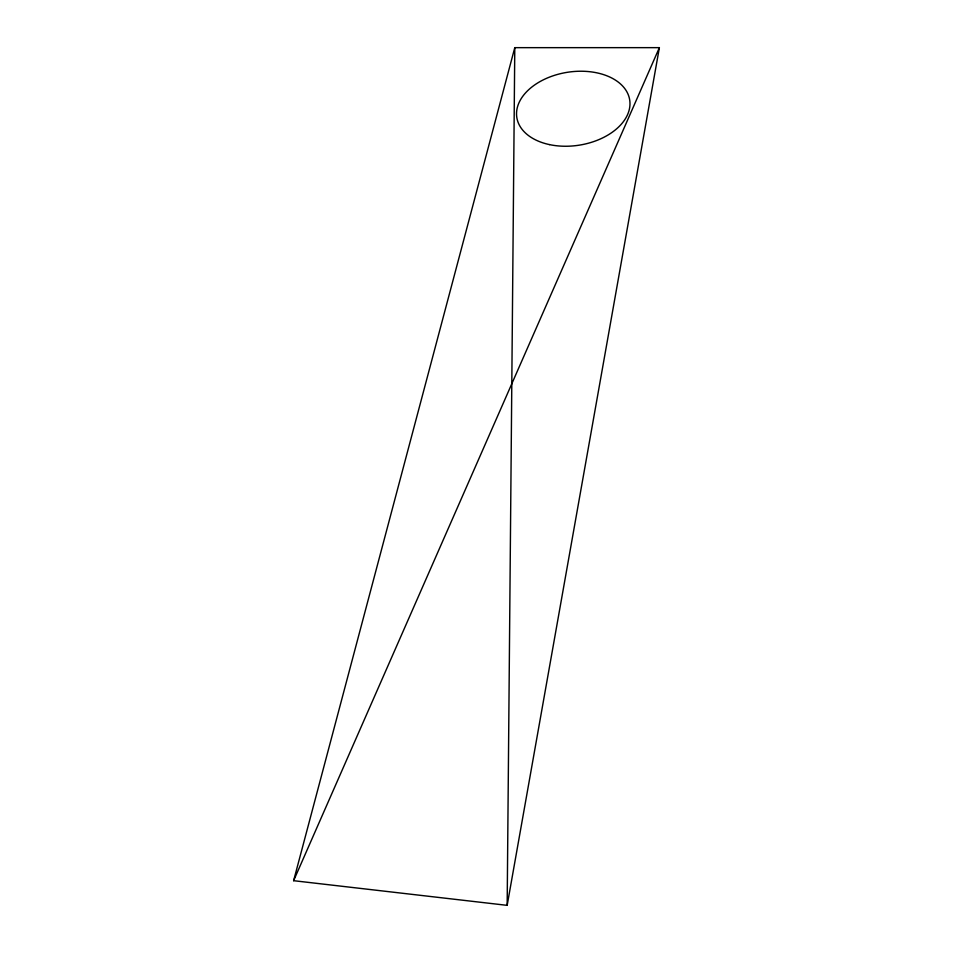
<?xml version="1.0" encoding="UTF-8"?>
<svg xmlns="http://www.w3.org/2000/svg" width="953" height="953" viewBox="0 0 953 953"><rect width="100%" height="100%" fill="white"/><g stroke="black" fill="none" stroke-linecap="round" stroke-linejoin="round"><path stroke-width="1.43" d="M507.163 905.35L514.787 47.662L659.381 47.65L507.163 905.35L293.619 880.691L514.787 47.662M293.619 880.691L659.381 47.65M549.416 144.594A57.12 36.917 -8.8 0 0 629.754 100.363A57.12 36.917 -8.8 0 0 540.565 81.279A57.12 36.917 -8.8 0 0 549.416 144.594"/></g></svg>
